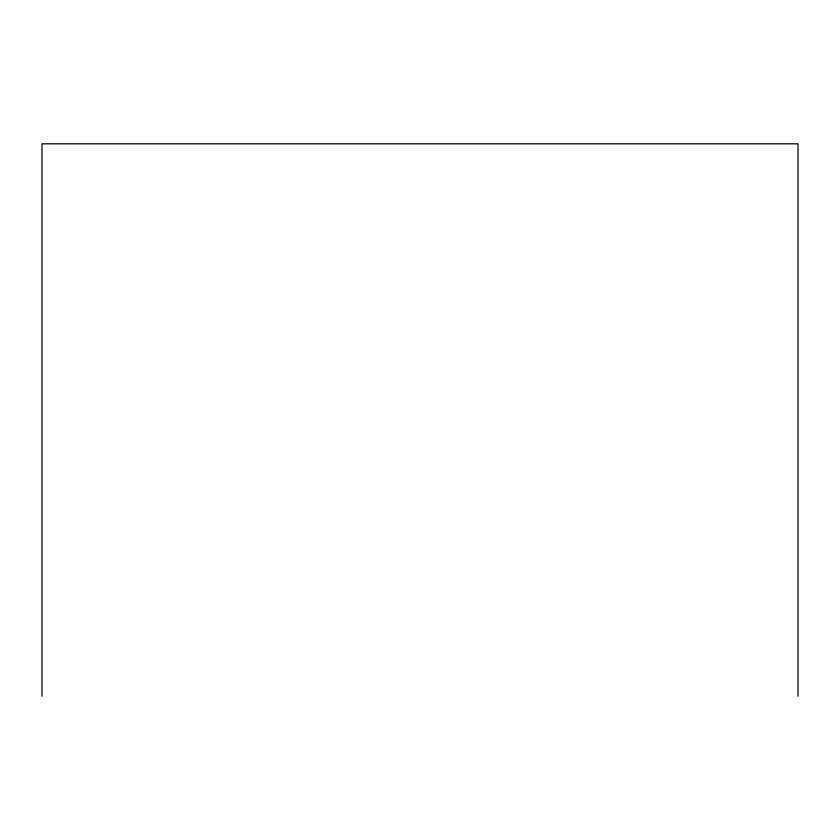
<?xml version="1.0" encoding="UTF-8"?>
<svg xmlns="http://www.w3.org/2000/svg" width="840" height="840" viewBox="0 0 840 840"><rect width="100%" height="100%" fill="white"/><g stroke="black" fill="none" stroke-linecap="round" stroke-linejoin="round"><path stroke-width="1.26" d="M798 696.182L798 143.819L42 143.819L42 696.182"/></g></svg>
